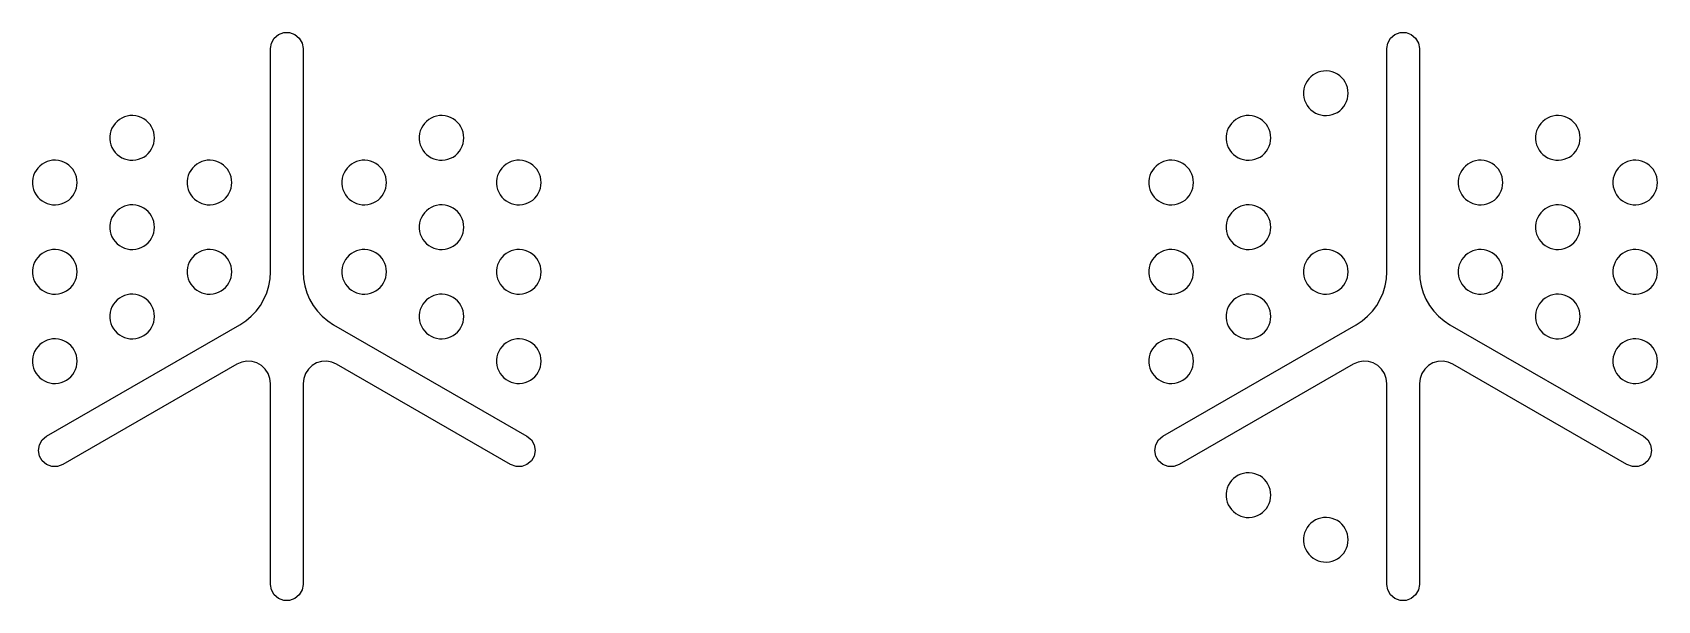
# Model space of a CAD drawing. Header units: metres. Extents: x 19 to 256, y 19 to 256.
# Drawn here: x 19.3 to 55.7, y 18.64 to 31.36 of the extents above; entities that cross this region are included whole.
import ezdxf

# ---------------------------------------------------------------- set-up
doc = ezdxf.new("R2010")
doc.units = ezdxf.units.M

msp = doc.modelspace()

# ---------------------------------------------------------------- linework, layer by layer
for points in [[(24.634, 31), (24.656, 31.125), (24.72, 31.235), (24.817, 31.317), (24.936, 31.36), (25.064, 31.36), (25.183, 31.317), (25.28, 31.235), (25.344, 31.125), (25.366, 31), (25.366, 26), (25.375, 25.841), (25.403, 25.685), (25.448, 25.533), (25.511, 25.387), (25.591, 25.249), (25.686, 25.122), (25.795, 25.006), (25.916, 24.904), (26.049, 24.817), (30.379, 22.317), (30.477, 22.235), (30.54, 22.125), (30.562, 22), (30.54, 21.875), (30.477, 21.765), (30.379, 21.683), (30.26, 21.64), (30.133, 21.64), (30.013, 21.683), (26.116, 23.933), (26.009, 23.979), (25.895, 23.999), (25.779, 23.992), (25.668, 23.959), (25.567, 23.901), (25.483, 23.821), (25.419, 23.724), (25.38, 23.615), (25.366, 23.5), (25.366, 19), (25.344, 18.875), (25.28, 18.765), (25.183, 18.683), (25.064, 18.64), (24.936, 18.64), (24.817, 18.683), (24.72, 18.765), (24.656, 18.875), (24.634, 19), (24.634, 23.5), (24.62, 23.615), (24.581, 23.724), (24.517, 23.821), (24.433, 23.901), (24.332, 23.959), (24.221, 23.992), (24.105, 23.999), (23.991, 23.979), (23.884, 23.933), (19.987, 21.683), (19.867, 21.64), (19.74, 21.64), (19.621, 21.683), (19.523, 21.765), (19.46, 21.875), (19.438, 22), (19.46, 22.125), (19.523, 22.235), (19.621, 22.317), (23.951, 24.817), (24.084, 24.904), (24.205, 25.006), (24.314, 25.122), (24.409, 25.249), (24.489, 25.387), (24.552, 25.533), (24.597, 25.685), (24.625, 25.841), (24.634, 26)], [(49.634, 31), (49.656, 31.125), (49.72, 31.235), (49.817, 31.317), (49.936, 31.36), (50.064, 31.36), (50.183, 31.317), (50.28, 31.235), (50.344, 31.125), (50.366, 31), (50.366, 26), (50.375, 25.841), (50.403, 25.685), (50.448, 25.533), (50.511, 25.387), (50.591, 25.249), (50.686, 25.122), (50.795, 25.006), (50.916, 24.904), (51.049, 24.817), (55.379, 22.317), (55.477, 22.235), (55.54, 22.125), (55.562, 22), (55.54, 21.875), (55.477, 21.765), (55.379, 21.683), (55.26, 21.64), (55.133, 21.64), (55.013, 21.683), (51.116, 23.933), (51.009, 23.979), (50.895, 23.999), (50.779, 23.992), (50.668, 23.959), (50.567, 23.901), (50.483, 23.821), (50.419, 23.724), (50.38, 23.615), (50.366, 23.5), (50.366, 19), (50.344, 18.875), (50.28, 18.765), (50.183, 18.683), (50.064, 18.64), (49.936, 18.64), (49.817, 18.683), (49.72, 18.765), (49.656, 18.875), (49.634, 19), (49.634, 23.5), (49.62, 23.615), (49.581, 23.724), (49.517, 23.821), (49.433, 23.901), (49.332, 23.959), (49.221, 23.992), (49.105, 23.999), (48.991, 23.979), (48.884, 23.933), (44.987, 21.683), (44.867, 21.64), (44.74, 21.64), (44.621, 21.683), (44.523, 21.765), (44.46, 21.875), (44.438, 22), (44.46, 22.125), (44.523, 22.235), (44.621, 22.317), (48.951, 24.817), (49.084, 24.904), (49.205, 25.006), (49.314, 25.122), (49.409, 25.249), (49.489, 25.387), (49.552, 25.533), (49.597, 25.685), (49.625, 25.841), (49.634, 26)], [(48.768, 30), (48.764, 30.064), (48.752, 30.127), (48.731, 30.188), (48.704, 30.245), (48.669, 30.299), (48.627, 30.348), (48.58, 30.391), (48.527, 30.428), (48.47, 30.457), (48.41, 30.479), (48.348, 30.494), (48.284, 30.5), (48.22, 30.498), (48.157, 30.487), (48.095, 30.469), (48.037, 30.443), (47.982, 30.41), (47.932, 30.37), (47.887, 30.324), (47.849, 30.273), (47.817, 30.217), (47.793, 30.158), (47.777, 30.096), (47.769, 30.032), (47.769, 29.968), (47.777, 29.904), (47.793, 29.842), (47.817, 29.783), (47.849, 29.727), (47.887, 29.676), (47.932, 29.63), (47.982, 29.59), (48.037, 29.557), (48.095, 29.531), (48.157, 29.513), (48.22, 29.502), (48.284, 29.5), (48.348, 29.506), (48.41, 29.521), (48.47, 29.543), (48.527, 29.572), (48.58, 29.609), (48.627, 29.652), (48.669, 29.701), (48.704, 29.755), (48.731, 29.812), (48.752, 29.873), (48.764, 29.936), (48.768, 30)], [(22.036, 29), (22.032, 29.064), (22.02, 29.127), (21.999, 29.188), (21.972, 29.245), (21.937, 29.299), (21.895, 29.348), (21.848, 29.391), (21.795, 29.428), (21.738, 29.457), (21.678, 29.479), (21.616, 29.494), (21.552, 29.5), (21.488, 29.498), (21.425, 29.487), (21.363, 29.469), (21.305, 29.443), (21.25, 29.41), (21.2, 29.37), (21.155, 29.324), (21.117, 29.273), (21.085, 29.217), (21.061, 29.158), (21.045, 29.096), (21.037, 29.032), (21.037, 28.968), (21.045, 28.904), (21.061, 28.842), (21.085, 28.783), (21.117, 28.727), (21.155, 28.676), (21.2, 28.63), (21.25, 28.59), (21.305, 28.557), (21.363, 28.531), (21.425, 28.513), (21.488, 28.502), (21.552, 28.5), (21.616, 28.506), (21.678, 28.521), (21.738, 28.543), (21.795, 28.572), (21.848, 28.609), (21.895, 28.652), (21.937, 28.701), (21.972, 28.755), (21.999, 28.812), (22.02, 28.873), (22.032, 28.936), (22.036, 29)], [(28.964, 29), (28.96, 29.064), (28.948, 29.127), (28.928, 29.188), (28.9, 29.245), (28.865, 29.299), (28.823, 29.348), (28.776, 29.391), (28.723, 29.428), (28.666, 29.457), (28.606, 29.479), (28.544, 29.494), (28.48, 29.5), (28.416, 29.498), (28.353, 29.487), (28.291, 29.469), (28.233, 29.443), (28.178, 29.41), (28.128, 29.37), (28.083, 29.324), (28.045, 29.273), (28.014, 29.217), (27.99, 29.158), (27.973, 29.096), (27.965, 29.032), (27.965, 28.968), (27.973, 28.904), (27.99, 28.842), (28.014, 28.783), (28.045, 28.727), (28.083, 28.676), (28.128, 28.63), (28.178, 28.59), (28.233, 28.557), (28.291, 28.531), (28.353, 28.513), (28.416, 28.502), (28.48, 28.5), (28.544, 28.506), (28.606, 28.521), (28.666, 28.543), (28.723, 28.572), (28.776, 28.609), (28.823, 28.652), (28.865, 28.701), (28.9, 28.755), (28.928, 28.812), (28.948, 28.873), (28.96, 28.936), (28.964, 29)], [(47.036, 29), (47.032, 29.064), (47.02, 29.127), (46.999, 29.188), (46.972, 29.245), (46.937, 29.299), (46.895, 29.348), (46.848, 29.391), (46.795, 29.428), (46.738, 29.457), (46.678, 29.479), (46.616, 29.494), (46.552, 29.5), (46.488, 29.498), (46.425, 29.487), (46.363, 29.469), (46.305, 29.443), (46.25, 29.41), (46.2, 29.37), (46.155, 29.324), (46.117, 29.273), (46.085, 29.217), (46.061, 29.158), (46.045, 29.096), (46.037, 29.032), (46.037, 28.968), (46.045, 28.904), (46.061, 28.842), (46.085, 28.783), (46.117, 28.727), (46.155, 28.676), (46.2, 28.63), (46.25, 28.59), (46.305, 28.557), (46.363, 28.531), (46.425, 28.513), (46.488, 28.502), (46.552, 28.5), (46.616, 28.506), (46.678, 28.521), (46.738, 28.543), (46.795, 28.572), (46.848, 28.609), (46.895, 28.652), (46.937, 28.701), (46.972, 28.755), (46.999, 28.812), (47.02, 28.873), (47.032, 28.936), (47.036, 29)], [(53.964, 29), (53.96, 29.064), (53.948, 29.127), (53.928, 29.188), (53.9, 29.245), (53.865, 29.299), (53.823, 29.348), (53.776, 29.391), (53.723, 29.428), (53.666, 29.457), (53.606, 29.479), (53.544, 29.494), (53.48, 29.5), (53.416, 29.498), (53.353, 29.487), (53.291, 29.469), (53.233, 29.443), (53.178, 29.41), (53.128, 29.37), (53.083, 29.324), (53.045, 29.273), (53.014, 29.217), (52.99, 29.158), (52.973, 29.096), (52.965, 29.032), (52.965, 28.968), (52.973, 28.904), (52.99, 28.842), (53.014, 28.783), (53.045, 28.727), (53.083, 28.676), (53.128, 28.63), (53.178, 28.59), (53.233, 28.557), (53.291, 28.531), (53.353, 28.513), (53.416, 28.502), (53.48, 28.5), (53.544, 28.506), (53.606, 28.521), (53.666, 28.543), (53.723, 28.572), (53.776, 28.609), (53.823, 28.652), (53.865, 28.701), (53.9, 28.755), (53.928, 28.812), (53.948, 28.873), (53.96, 28.936), (53.964, 29)], [(20.304, 28), (20.3, 28.064), (20.287, 28.127), (20.267, 28.188), (20.24, 28.245), (20.205, 28.299), (20.163, 28.348), (20.116, 28.391), (20.063, 28.428), (20.006, 28.457), (19.946, 28.479), (19.884, 28.494), (19.82, 28.5), (19.756, 28.498), (19.693, 28.487), (19.631, 28.469), (19.573, 28.443), (19.518, 28.41), (19.468, 28.37), (19.423, 28.324), (19.385, 28.273), (19.353, 28.217), (19.329, 28.158), (19.313, 28.096), (19.305, 28.032), (19.305, 27.968), (19.313, 27.904), (19.329, 27.842), (19.353, 27.783), (19.385, 27.727), (19.423, 27.676), (19.468, 27.63), (19.518, 27.59), (19.573, 27.557), (19.631, 27.531), (19.693, 27.513), (19.756, 27.502), (19.82, 27.5), (19.884, 27.506), (19.946, 27.521), (20.006, 27.543), (20.063, 27.572), (20.116, 27.609), (20.163, 27.652), (20.205, 27.701), (20.24, 27.755), (20.267, 27.812), (20.287, 27.873), (20.3, 27.936), (20.304, 28)], [(23.768, 28), (23.764, 28.064), (23.752, 28.127), (23.731, 28.188), (23.704, 28.245), (23.669, 28.299), (23.627, 28.348), (23.58, 28.391), (23.527, 28.428), (23.47, 28.457), (23.41, 28.479), (23.348, 28.494), (23.284, 28.5), (23.22, 28.498), (23.157, 28.487), (23.095, 28.469), (23.037, 28.443), (22.982, 28.41), (22.932, 28.37), (22.887, 28.324), (22.849, 28.273), (22.817, 28.217), (22.793, 28.158), (22.777, 28.096), (22.769, 28.032), (22.769, 27.968), (22.777, 27.904), (22.793, 27.842), (22.817, 27.783), (22.849, 27.727), (22.887, 27.676), (22.932, 27.63), (22.982, 27.59), (23.037, 27.557), (23.095, 27.531), (23.157, 27.513), (23.22, 27.502), (23.284, 27.5), (23.348, 27.506), (23.41, 27.521), (23.47, 27.543), (23.527, 27.572), (23.58, 27.609), (23.627, 27.652), (23.669, 27.701), (23.704, 27.755), (23.731, 27.812), (23.752, 27.873), (23.764, 27.936), (23.768, 28)], [(27.232, 28), (27.228, 28.064), (27.216, 28.127), (27.196, 28.188), (27.168, 28.245), (27.133, 28.299), (27.091, 28.348), (27.044, 28.391), (26.991, 28.428), (26.934, 28.457), (26.874, 28.479), (26.812, 28.494), (26.748, 28.5), (26.684, 28.498), (26.621, 28.487), (26.559, 28.469), (26.501, 28.443), (26.446, 28.41), (26.396, 28.37), (26.351, 28.324), (26.313, 28.273), (26.282, 28.217), (26.258, 28.158), (26.241, 28.096), (26.233, 28.032), (26.233, 27.968), (26.241, 27.904), (26.258, 27.842), (26.282, 27.783), (26.313, 27.727), (26.351, 27.676), (26.396, 27.63), (26.446, 27.59), (26.501, 27.557), (26.559, 27.531), (26.621, 27.513), (26.684, 27.502), (26.748, 27.5), (26.812, 27.506), (26.874, 27.521), (26.934, 27.543), (26.991, 27.572), (27.044, 27.609), (27.091, 27.652), (27.133, 27.701), (27.168, 27.755), (27.196, 27.812), (27.216, 27.873), (27.228, 27.936), (27.232, 28)], [(30.696, 28), (30.692, 28.064), (30.68, 28.127), (30.66, 28.188), (30.632, 28.245), (30.597, 28.299), (30.555, 28.348), (30.508, 28.391), (30.455, 28.428), (30.399, 28.457), (30.338, 28.479), (30.276, 28.494), (30.212, 28.5), (30.148, 28.498), (30.085, 28.487), (30.023, 28.469), (29.965, 28.443), (29.91, 28.41), (29.86, 28.37), (29.815, 28.324), (29.777, 28.273), (29.746, 28.217), (29.722, 28.158), (29.705, 28.096), (29.697, 28.032), (29.697, 27.968), (29.705, 27.904), (29.722, 27.842), (29.746, 27.783), (29.777, 27.727), (29.815, 27.676), (29.86, 27.63), (29.91, 27.59), (29.965, 27.557), (30.023, 27.531), (30.085, 27.513), (30.148, 27.502), (30.212, 27.5), (30.276, 27.506), (30.338, 27.521), (30.399, 27.543), (30.455, 27.572), (30.508, 27.609), (30.555, 27.652), (30.597, 27.701), (30.632, 27.755), (30.66, 27.812), (30.68, 27.873), (30.692, 27.936), (30.696, 28)], [(45.304, 28), (45.3, 28.064), (45.287, 28.127), (45.267, 28.188), (45.24, 28.245), (45.205, 28.299), (45.163, 28.348), (45.116, 28.391), (45.063, 28.428), (45.006, 28.457), (44.946, 28.479), (44.884, 28.494), (44.82, 28.5), (44.756, 28.498), (44.693, 28.487), (44.631, 28.469), (44.573, 28.443), (44.518, 28.41), (44.468, 28.37), (44.423, 28.324), (44.385, 28.273), (44.353, 28.217), (44.329, 28.158), (44.313, 28.096), (44.305, 28.032), (44.305, 27.968), (44.313, 27.904), (44.329, 27.842), (44.353, 27.783), (44.385, 27.727), (44.423, 27.676), (44.468, 27.63), (44.518, 27.59), (44.573, 27.557), (44.631, 27.531), (44.693, 27.513), (44.756, 27.502), (44.82, 27.5), (44.884, 27.506), (44.946, 27.521), (45.006, 27.543), (45.063, 27.572), (45.116, 27.609), (45.163, 27.652), (45.205, 27.701), (45.24, 27.755), (45.267, 27.812), (45.287, 27.873), (45.3, 27.936), (45.304, 28)], [(52.232, 28), (52.228, 28.064), (52.216, 28.127), (52.196, 28.188), (52.168, 28.245), (52.133, 28.299), (52.091, 28.348), (52.044, 28.391), (51.991, 28.428), (51.934, 28.457), (51.874, 28.479), (51.812, 28.494), (51.748, 28.5), (51.684, 28.498), (51.621, 28.487), (51.559, 28.469), (51.501, 28.443), (51.446, 28.41), (51.396, 28.37), (51.351, 28.324), (51.313, 28.273), (51.282, 28.217), (51.258, 28.158), (51.241, 28.096), (51.233, 28.032), (51.233, 27.968), (51.241, 27.904), (51.258, 27.842), (51.282, 27.783), (51.313, 27.727), (51.351, 27.676), (51.396, 27.63), (51.446, 27.59), (51.501, 27.557), (51.559, 27.531), (51.621, 27.513), (51.684, 27.502), (51.748, 27.5), (51.812, 27.506), (51.874, 27.521), (51.934, 27.543), (51.991, 27.572), (52.044, 27.609), (52.091, 27.652), (52.133, 27.701), (52.168, 27.755), (52.196, 27.812), (52.216, 27.873), (52.228, 27.936), (52.232, 28)], [(55.696, 28), (55.692, 28.064), (55.68, 28.127), (55.66, 28.188), (55.632, 28.245), (55.597, 28.299), (55.555, 28.348), (55.508, 28.391), (55.455, 28.428), (55.399, 28.457), (55.338, 28.479), (55.276, 28.494), (55.212, 28.5), (55.148, 28.498), (55.085, 28.487), (55.023, 28.469), (54.965, 28.443), (54.91, 28.41), (54.86, 28.37), (54.815, 28.324), (54.777, 28.273), (54.746, 28.217), (54.722, 28.158), (54.705, 28.096), (54.697, 28.032), (54.697, 27.968), (54.705, 27.904), (54.722, 27.842), (54.746, 27.783), (54.777, 27.727), (54.815, 27.676), (54.86, 27.63), (54.91, 27.59), (54.965, 27.557), (55.023, 27.531), (55.085, 27.513), (55.148, 27.502), (55.212, 27.5), (55.276, 27.506), (55.338, 27.521), (55.399, 27.543), (55.455, 27.572), (55.508, 27.609), (55.555, 27.652), (55.597, 27.701), (55.632, 27.755), (55.66, 27.812), (55.68, 27.873), (55.692, 27.936), (55.696, 28)], [(22.036, 27), (22.032, 27.064), (22.02, 27.127), (21.999, 27.188), (21.972, 27.245), (21.937, 27.299), (21.895, 27.348), (21.848, 27.391), (21.795, 27.428), (21.738, 27.457), (21.678, 27.479), (21.616, 27.494), (21.552, 27.5), (21.488, 27.498), (21.425, 27.487), (21.363, 27.469), (21.305, 27.443), (21.25, 27.41), (21.2, 27.37), (21.155, 27.324), (21.117, 27.273), (21.085, 27.217), (21.061, 27.158), (21.045, 27.096), (21.037, 27.032), (21.037, 26.968), (21.045, 26.904), (21.061, 26.842), (21.085, 26.783), (21.117, 26.727), (21.155, 26.676), (21.2, 26.63), (21.25, 26.59), (21.305, 26.557), (21.363, 26.531), (21.425, 26.513), (21.488, 26.502), (21.552, 26.5), (21.616, 26.506), (21.678, 26.521), (21.738, 26.543), (21.795, 26.572), (21.848, 26.609), (21.895, 26.652), (21.937, 26.701), (21.972, 26.755), (21.999, 26.812), (22.02, 26.873), (22.032, 26.936), (22.036, 27)], [(28.964, 27), (28.96, 27.064), (28.948, 27.127), (28.928, 27.188), (28.9, 27.245), (28.865, 27.299), (28.823, 27.348), (28.776, 27.391), (28.723, 27.428), (28.666, 27.457), (28.606, 27.479), (28.544, 27.494), (28.48, 27.5), (28.416, 27.498), (28.353, 27.487), (28.291, 27.469), (28.233, 27.443), (28.178, 27.41), (28.128, 27.37), (28.083, 27.324), (28.045, 27.273), (28.014, 27.217), (27.99, 27.158), (27.973, 27.096), (27.965, 27.032), (27.965, 26.968), (27.973, 26.904), (27.99, 26.842), (28.014, 26.783), (28.045, 26.727), (28.083, 26.676), (28.128, 26.63), (28.178, 26.59), (28.233, 26.557), (28.291, 26.531), (28.353, 26.513), (28.416, 26.502), (28.48, 26.5), (28.544, 26.506), (28.606, 26.521), (28.666, 26.543), (28.723, 26.572), (28.776, 26.609), (28.823, 26.652), (28.865, 26.701), (28.9, 26.755), (28.928, 26.812), (28.948, 26.873), (28.96, 26.936), (28.964, 27)], [(47.036, 27), (47.032, 27.064), (47.02, 27.127), (46.999, 27.188), (46.972, 27.245), (46.937, 27.299), (46.895, 27.348), (46.848, 27.391), (46.795, 27.428), (46.738, 27.457), (46.678, 27.479), (46.616, 27.494), (46.552, 27.5), (46.488, 27.498), (46.425, 27.487), (46.363, 27.469), (46.305, 27.443), (46.25, 27.41), (46.2, 27.37), (46.155, 27.324), (46.117, 27.273), (46.085, 27.217), (46.061, 27.158), (46.045, 27.096), (46.037, 27.032), (46.037, 26.968), (46.045, 26.904), (46.061, 26.842), (46.085, 26.783), (46.117, 26.727), (46.155, 26.676), (46.2, 26.63), (46.25, 26.59), (46.305, 26.557), (46.363, 26.531), (46.425, 26.513), (46.488, 26.502), (46.552, 26.5), (46.616, 26.506), (46.678, 26.521), (46.738, 26.543), (46.795, 26.572), (46.848, 26.609), (46.895, 26.652), (46.937, 26.701), (46.972, 26.755), (46.999, 26.812), (47.02, 26.873), (47.032, 26.936), (47.036, 27)], [(53.964, 27), (53.96, 27.064), (53.948, 27.127), (53.928, 27.188), (53.9, 27.245), (53.865, 27.299), (53.823, 27.348), (53.776, 27.391), (53.723, 27.428), (53.666, 27.457), (53.606, 27.479), (53.544, 27.494), (53.48, 27.5), (53.416, 27.498), (53.353, 27.487), (53.291, 27.469), (53.233, 27.443), (53.178, 27.41), (53.128, 27.37), (53.083, 27.324), (53.045, 27.273), (53.014, 27.217), (52.99, 27.158), (52.973, 27.096), (52.965, 27.032), (52.965, 26.968), (52.973, 26.904), (52.99, 26.842), (53.014, 26.783), (53.045, 26.727), (53.083, 26.676), (53.128, 26.63), (53.178, 26.59), (53.233, 26.557), (53.291, 26.531), (53.353, 26.513), (53.416, 26.502), (53.48, 26.5), (53.544, 26.506), (53.606, 26.521), (53.666, 26.543), (53.723, 26.572), (53.776, 26.609), (53.823, 26.652), (53.865, 26.701), (53.9, 26.755), (53.928, 26.812), (53.948, 26.873), (53.96, 26.936), (53.964, 27)], [(20.304, 26), (20.3, 26.064), (20.287, 26.127), (20.267, 26.188), (20.24, 26.245), (20.205, 26.299), (20.163, 26.348), (20.116, 26.391), (20.063, 26.428), (20.006, 26.457), (19.946, 26.479), (19.884, 26.494), (19.82, 26.5), (19.756, 26.498), (19.693, 26.487), (19.631, 26.469), (19.573, 26.443), (19.518, 26.41), (19.468, 26.37), (19.423, 26.324), (19.385, 26.273), (19.353, 26.217), (19.329, 26.158), (19.313, 26.096), (19.305, 26.032), (19.305, 25.968), (19.313, 25.904), (19.329, 25.842), (19.353, 25.783), (19.385, 25.727), (19.423, 25.676), (19.468, 25.63), (19.518, 25.59), (19.573, 25.557), (19.631, 25.531), (19.693, 25.513), (19.756, 25.502), (19.82, 25.5), (19.884, 25.506), (19.946, 25.521), (20.006, 25.543), (20.063, 25.572), (20.116, 25.609), (20.163, 25.652), (20.205, 25.701), (20.24, 25.755), (20.267, 25.812), (20.287, 25.873), (20.3, 25.936), (20.304, 26)], [(23.768, 26), (23.764, 26.064), (23.752, 26.127), (23.731, 26.188), (23.704, 26.245), (23.669, 26.299), (23.627, 26.348), (23.58, 26.391), (23.527, 26.428), (23.47, 26.457), (23.41, 26.479), (23.348, 26.494), (23.284, 26.5), (23.22, 26.498), (23.157, 26.487), (23.095, 26.469), (23.037, 26.443), (22.982, 26.41), (22.932, 26.37), (22.887, 26.324), (22.849, 26.273), (22.817, 26.217), (22.793, 26.158), (22.777, 26.096), (22.769, 26.032), (22.769, 25.968), (22.777, 25.904), (22.793, 25.842), (22.817, 25.783), (22.849, 25.727), (22.887, 25.676), (22.932, 25.63), (22.982, 25.59), (23.037, 25.557), (23.095, 25.531), (23.157, 25.513), (23.22, 25.502), (23.284, 25.5), (23.348, 25.506), (23.41, 25.521), (23.47, 25.543), (23.527, 25.572), (23.58, 25.609), (23.627, 25.652), (23.669, 25.701), (23.704, 25.755), (23.731, 25.812), (23.752, 25.873), (23.764, 25.936), (23.768, 26)], [(27.232, 26), (27.228, 26.064), (27.216, 26.127), (27.196, 26.188), (27.168, 26.245), (27.133, 26.299), (27.091, 26.348), (27.044, 26.391), (26.991, 26.428), (26.934, 26.457), (26.874, 26.479), (26.812, 26.494), (26.748, 26.5), (26.684, 26.498), (26.621, 26.487), (26.559, 26.469), (26.501, 26.443), (26.446, 26.41), (26.396, 26.37), (26.351, 26.324), (26.313, 26.273), (26.282, 26.217), (26.258, 26.158), (26.241, 26.096), (26.233, 26.032), (26.233, 25.968), (26.241, 25.904), (26.258, 25.842), (26.282, 25.783), (26.313, 25.727), (26.351, 25.676), (26.396, 25.63), (26.446, 25.59), (26.501, 25.557), (26.559, 25.531), (26.621, 25.513), (26.684, 25.502), (26.748, 25.5), (26.812, 25.506), (26.874, 25.521), (26.934, 25.543), (26.991, 25.572), (27.044, 25.609), (27.091, 25.652), (27.133, 25.701), (27.168, 25.755), (27.196, 25.812), (27.216, 25.873), (27.228, 25.936), (27.232, 26)], [(30.696, 26), (30.692, 26.064), (30.68, 26.127), (30.66, 26.188), (30.632, 26.245), (30.597, 26.299), (30.555, 26.348), (30.508, 26.391), (30.455, 26.428), (30.399, 26.457), (30.338, 26.479), (30.276, 26.494), (30.212, 26.5), (30.148, 26.498), (30.085, 26.487), (30.023, 26.469), (29.965, 26.443), (29.91, 26.41), (29.86, 26.37), (29.815, 26.324), (29.777, 26.273), (29.746, 26.217), (29.722, 26.158), (29.705, 26.096), (29.697, 26.032), (29.697, 25.968), (29.705, 25.904), (29.722, 25.842), (29.746, 25.783), (29.777, 25.727), (29.815, 25.676), (29.86, 25.63), (29.91, 25.59), (29.965, 25.557), (30.023, 25.531), (30.085, 25.513), (30.148, 25.502), (30.212, 25.5), (30.276, 25.506), (30.338, 25.521), (30.399, 25.543), (30.455, 25.572), (30.508, 25.609), (30.555, 25.652), (30.597, 25.701), (30.632, 25.755), (30.66, 25.812), (30.68, 25.873), (30.692, 25.936), (30.696, 26)], [(45.304, 26), (45.3, 26.064), (45.287, 26.127), (45.267, 26.188), (45.24, 26.245), (45.205, 26.299), (45.163, 26.348), (45.116, 26.391), (45.063, 26.428), (45.006, 26.457), (44.946, 26.479), (44.884, 26.494), (44.82, 26.5), (44.756, 26.498), (44.693, 26.487), (44.631, 26.469), (44.573, 26.443), (44.518, 26.41), (44.468, 26.37), (44.423, 26.324), (44.385, 26.273), (44.353, 26.217), (44.329, 26.158), (44.313, 26.096), (44.305, 26.032), (44.305, 25.968), (44.313, 25.904), (44.329, 25.842), (44.353, 25.783), (44.385, 25.727), (44.423, 25.676), (44.468, 25.63), (44.518, 25.59), (44.573, 25.557), (44.631, 25.531), (44.693, 25.513), (44.756, 25.502), (44.82, 25.5), (44.884, 25.506), (44.946, 25.521), (45.006, 25.543), (45.063, 25.572), (45.116, 25.609), (45.163, 25.652), (45.205, 25.701), (45.24, 25.755), (45.267, 25.812), (45.287, 25.873), (45.3, 25.936), (45.304, 26)], [(48.768, 26), (48.764, 26.064), (48.752, 26.127), (48.731, 26.188), (48.704, 26.245), (48.669, 26.299), (48.627, 26.348), (48.58, 26.391), (48.527, 26.428), (48.47, 26.457), (48.41, 26.479), (48.348, 26.494), (48.284, 26.5), (48.22, 26.498), (48.157, 26.487), (48.095, 26.469), (48.037, 26.443), (47.982, 26.41), (47.932, 26.37), (47.887, 26.324), (47.849, 26.273), (47.817, 26.217), (47.793, 26.158), (47.777, 26.096), (47.769, 26.032), (47.769, 25.968), (47.777, 25.904), (47.793, 25.842), (47.817, 25.783), (47.849, 25.727), (47.887, 25.676), (47.932, 25.63), (47.982, 25.59), (48.037, 25.557), (48.095, 25.531), (48.157, 25.513), (48.22, 25.502), (48.284, 25.5), (48.348, 25.506), (48.41, 25.521), (48.47, 25.543), (48.527, 25.572), (48.58, 25.609), (48.627, 25.652), (48.669, 25.701), (48.704, 25.755), (48.731, 25.812), (48.752, 25.873), (48.764, 25.936), (48.768, 26)], [(52.232, 26), (52.228, 26.064), (52.216, 26.127), (52.196, 26.188), (52.168, 26.245), (52.133, 26.299), (52.091, 26.348), (52.044, 26.391), (51.991, 26.428), (51.934, 26.457), (51.874, 26.479), (51.812, 26.494), (51.748, 26.5), (51.684, 26.498), (51.621, 26.487), (51.559, 26.469), (51.501, 26.443), (51.446, 26.41), (51.396, 26.37), (51.351, 26.324), (51.313, 26.273), (51.282, 26.217), (51.258, 26.158), (51.241, 26.096), (51.233, 26.032), (51.233, 25.968), (51.241, 25.904), (51.258, 25.842), (51.282, 25.783), (51.313, 25.727), (51.351, 25.676), (51.396, 25.63), (51.446, 25.59), (51.501, 25.557), (51.559, 25.531), (51.621, 25.513), (51.684, 25.502), (51.748, 25.5), (51.812, 25.506), (51.874, 25.521), (51.934, 25.543), (51.991, 25.572), (52.044, 25.609), (52.091, 25.652), (52.133, 25.701), (52.168, 25.755), (52.196, 25.812), (52.216, 25.873), (52.228, 25.936), (52.232, 26)], [(55.696, 26), (55.692, 26.064), (55.68, 26.127), (55.66, 26.188), (55.632, 26.245), (55.597, 26.299), (55.555, 26.348), (55.508, 26.391), (55.455, 26.428), (55.399, 26.457), (55.338, 26.479), (55.276, 26.494), (55.212, 26.5), (55.148, 26.498), (55.085, 26.487), (55.023, 26.469), (54.965, 26.443), (54.91, 26.41), (54.86, 26.37), (54.815, 26.324), (54.777, 26.273), (54.746, 26.217), (54.722, 26.158), (54.705, 26.096), (54.697, 26.032), (54.697, 25.968), (54.705, 25.904), (54.722, 25.842), (54.746, 25.783), (54.777, 25.727), (54.815, 25.676), (54.86, 25.63), (54.91, 25.59), (54.965, 25.557), (55.023, 25.531), (55.085, 25.513), (55.148, 25.502), (55.212, 25.5), (55.276, 25.506), (55.338, 25.521), (55.399, 25.543), (55.455, 25.572), (55.508, 25.609), (55.555, 25.652), (55.597, 25.701), (55.632, 25.755), (55.66, 25.812), (55.68, 25.873), (55.692, 25.936), (55.696, 26)], [(22.036, 25), (22.032, 25.064), (22.02, 25.127), (21.999, 25.188), (21.972, 25.245), (21.937, 25.299), (21.895, 25.348), (21.848, 25.391), (21.795, 25.428), (21.738, 25.457), (21.678, 25.479), (21.616, 25.494), (21.552, 25.5), (21.488, 25.498), (21.425, 25.487), (21.363, 25.469), (21.305, 25.443), (21.25, 25.41), (21.2, 25.37), (21.155, 25.324), (21.117, 25.273), (21.085, 25.217), (21.061, 25.158), (21.045, 25.096), (21.037, 25.032), (21.037, 24.968), (21.045, 24.904), (21.061, 24.842), (21.085, 24.783), (21.117, 24.727), (21.155, 24.676), (21.2, 24.63), (21.25, 24.59), (21.305, 24.557), (21.363, 24.531), (21.425, 24.513), (21.488, 24.502), (21.552, 24.5), (21.616, 24.506), (21.678, 24.521), (21.738, 24.543), (21.795, 24.572), (21.848, 24.609), (21.895, 24.652), (21.937, 24.701), (21.972, 24.755), (21.999, 24.812), (22.02, 24.873), (22.032, 24.936), (22.036, 25)], [(28.964, 25), (28.96, 25.064), (28.948, 25.127), (28.928, 25.188), (28.9, 25.245), (28.865, 25.299), (28.823, 25.348), (28.776, 25.391), (28.723, 25.428), (28.666, 25.457), (28.606, 25.479), (28.544, 25.494), (28.48, 25.5), (28.416, 25.498), (28.353, 25.487), (28.291, 25.469), (28.233, 25.443), (28.178, 25.41), (28.128, 25.37), (28.083, 25.324), (28.045, 25.273), (28.014, 25.217), (27.99, 25.158), (27.973, 25.096), (27.965, 25.032), (27.965, 24.968), (27.973, 24.904), (27.99, 24.842), (28.014, 24.783), (28.045, 24.727), (28.083, 24.676), (28.128, 24.63), (28.178, 24.59), (28.233, 24.557), (28.291, 24.531), (28.353, 24.513), (28.416, 24.502), (28.48, 24.5), (28.544, 24.506), (28.606, 24.521), (28.666, 24.543), (28.723, 24.572), (28.776, 24.609), (28.823, 24.652), (28.865, 24.701), (28.9, 24.755), (28.928, 24.812), (28.948, 24.873), (28.96, 24.936), (28.964, 25)], [(47.036, 25), (47.032, 25.064), (47.02, 25.127), (46.999, 25.188), (46.972, 25.245), (46.937, 25.299), (46.895, 25.348), (46.848, 25.391), (46.795, 25.428), (46.738, 25.457), (46.678, 25.479), (46.616, 25.494), (46.552, 25.5), (46.488, 25.498), (46.425, 25.487), (46.363, 25.469), (46.305, 25.443), (46.25, 25.41), (46.2, 25.37), (46.155, 25.324), (46.117, 25.273), (46.085, 25.217), (46.061, 25.158), (46.045, 25.096), (46.037, 25.032), (46.037, 24.968), (46.045, 24.904), (46.061, 24.842), (46.085, 24.783), (46.117, 24.727), (46.155, 24.676), (46.2, 24.63), (46.25, 24.59), (46.305, 24.557), (46.363, 24.531), (46.425, 24.513), (46.488, 24.502), (46.552, 24.5), (46.616, 24.506), (46.678, 24.521), (46.738, 24.543), (46.795, 24.572), (46.848, 24.609), (46.895, 24.652), (46.937, 24.701), (46.972, 24.755), (46.999, 24.812), (47.02, 24.873), (47.032, 24.936), (47.036, 25)], [(53.964, 25), (53.96, 25.064), (53.948, 25.127), (53.928, 25.188), (53.9, 25.245), (53.865, 25.299), (53.823, 25.348), (53.776, 25.391), (53.723, 25.428), (53.666, 25.457), (53.606, 25.479), (53.544, 25.494), (53.48, 25.5), (53.416, 25.498), (53.353, 25.487), (53.291, 25.469), (53.233, 25.443), (53.178, 25.41), (53.128, 25.37), (53.083, 25.324), (53.045, 25.273), (53.014, 25.217), (52.99, 25.158), (52.973, 25.096), (52.965, 25.032), (52.965, 24.968), (52.973, 24.904), (52.99, 24.842), (53.014, 24.783), (53.045, 24.727), (53.083, 24.676), (53.128, 24.63), (53.178, 24.59), (53.233, 24.557), (53.291, 24.531), (53.353, 24.513), (53.416, 24.502), (53.48, 24.5), (53.544, 24.506), (53.606, 24.521), (53.666, 24.543), (53.723, 24.572), (53.776, 24.609), (53.823, 24.652), (53.865, 24.701), (53.9, 24.755), (53.928, 24.812), (53.948, 24.873), (53.96, 24.936), (53.964, 25)], [(20.304, 24), (20.3, 24.064), (20.287, 24.127), (20.267, 24.188), (20.24, 24.245), (20.205, 24.299), (20.163, 24.348), (20.116, 24.391), (20.063, 24.428), (20.006, 24.457), (19.946, 24.479), (19.884, 24.494), (19.82, 24.5), (19.756, 24.498), (19.693, 24.487), (19.631, 24.469), (19.573, 24.443), (19.518, 24.41), (19.468, 24.37), (19.423, 24.324), (19.385, 24.273), (19.353, 24.217), (19.329, 24.158), (19.313, 24.096), (19.305, 24.032), (19.305, 23.968), (19.313, 23.904), (19.329, 23.842), (19.353, 23.783), (19.385, 23.727), (19.423, 23.676), (19.468, 23.63), (19.518, 23.59), (19.573, 23.557), (19.631, 23.531), (19.693, 23.513), (19.756, 23.502), (19.82, 23.5), (19.884, 23.506), (19.946, 23.521), (20.006, 23.543), (20.063, 23.572), (20.116, 23.609), (20.163, 23.652), (20.205, 23.701), (20.24, 23.755), (20.267, 23.812), (20.287, 23.873), (20.3, 23.936), (20.304, 24)], [(30.696, 24), (30.692, 24.064), (30.68, 24.127), (30.66, 24.188), (30.632, 24.245), (30.597, 24.299), (30.555, 24.348), (30.508, 24.391), (30.455, 24.428), (30.399, 24.457), (30.338, 24.479), (30.276, 24.494), (30.212, 24.5), (30.148, 24.498), (30.085, 24.487), (30.023, 24.469), (29.965, 24.443), (29.91, 24.41), (29.86, 24.37), (29.815, 24.324), (29.777, 24.273), (29.746, 24.217), (29.722, 24.158), (29.705, 24.096), (29.697, 24.032), (29.697, 23.968), (29.705, 23.904), (29.722, 23.842), (29.746, 23.783), (29.777, 23.727), (29.815, 23.676), (29.86, 23.63), (29.91, 23.59), (29.965, 23.557), (30.023, 23.531), (30.085, 23.513), (30.148, 23.502), (30.212, 23.5), (30.276, 23.506), (30.338, 23.521), (30.399, 23.543), (30.455, 23.572), (30.508, 23.609), (30.555, 23.652), (30.597, 23.701), (30.632, 23.755), (30.66, 23.812), (30.68, 23.873), (30.692, 23.936), (30.696, 24)], [(45.304, 24), (45.3, 24.064), (45.287, 24.127), (45.267, 24.188), (45.24, 24.245), (45.205, 24.299), (45.163, 24.348), (45.116, 24.391), (45.063, 24.428), (45.006, 24.457), (44.946, 24.479), (44.884, 24.494), (44.82, 24.5), (44.756, 24.498), (44.693, 24.487), (44.631, 24.469), (44.573, 24.443), (44.518, 24.41), (44.468, 24.37), (44.423, 24.324), (44.385, 24.273), (44.353, 24.217), (44.329, 24.158), (44.313, 24.096), (44.305, 24.032), (44.305, 23.968), (44.313, 23.904), (44.329, 23.842), (44.353, 23.783), (44.385, 23.727), (44.423, 23.676), (44.468, 23.63), (44.518, 23.59), (44.573, 23.557), (44.631, 23.531), (44.693, 23.513), (44.756, 23.502), (44.82, 23.5), (44.884, 23.506), (44.946, 23.521), (45.006, 23.543), (45.063, 23.572), (45.116, 23.609), (45.163, 23.652), (45.205, 23.701), (45.24, 23.755), (45.267, 23.812), (45.287, 23.873), (45.3, 23.936), (45.304, 24)], [(55.696, 24), (55.692, 24.064), (55.68, 24.127), (55.66, 24.188), (55.632, 24.245), (55.597, 24.299), (55.555, 24.348), (55.508, 24.391), (55.455, 24.428), (55.399, 24.457), (55.338, 24.479), (55.276, 24.494), (55.212, 24.5), (55.148, 24.498), (55.085, 24.487), (55.023, 24.469), (54.965, 24.443), (54.91, 24.41), (54.86, 24.37), (54.815, 24.324), (54.777, 24.273), (54.746, 24.217), (54.722, 24.158), (54.705, 24.096), (54.697, 24.032), (54.697, 23.968), (54.705, 23.904), (54.722, 23.842), (54.746, 23.783), (54.777, 23.727), (54.815, 23.676), (54.86, 23.63), (54.91, 23.59), (54.965, 23.557), (55.023, 23.531), (55.085, 23.513), (55.148, 23.502), (55.212, 23.5), (55.276, 23.506), (55.338, 23.521), (55.399, 23.543), (55.455, 23.572), (55.508, 23.609), (55.555, 23.652), (55.597, 23.701), (55.632, 23.755), (55.66, 23.812), (55.68, 23.873), (55.692, 23.936), (55.696, 24)], [(47.036, 21), (47.032, 21.064), (47.02, 21.127), (46.999, 21.188), (46.972, 21.245), (46.937, 21.299), (46.895, 21.348), (46.848, 21.391), (46.795, 21.428), (46.738, 21.457), (46.678, 21.479), (46.616, 21.494), (46.552, 21.5), (46.488, 21.498), (46.425, 21.487), (46.363, 21.469), (46.305, 21.443), (46.25, 21.41), (46.2, 21.37), (46.155, 21.324), (46.117, 21.273), (46.085, 21.217), (46.061, 21.158), (46.045, 21.096), (46.037, 21.032), (46.037, 20.968), (46.045, 20.904), (46.061, 20.842), (46.085, 20.783), (46.117, 20.727), (46.155, 20.676), (46.2, 20.63), (46.25, 20.59), (46.305, 20.557), (46.363, 20.531), (46.425, 20.513), (46.488, 20.502), (46.552, 20.5), (46.616, 20.506), (46.678, 20.521), (46.738, 20.543), (46.795, 20.572), (46.848, 20.609), (46.895, 20.652), (46.937, 20.701), (46.972, 20.755), (46.999, 20.812), (47.02, 20.873), (47.032, 20.936), (47.036, 21)], [(48.768, 20), (48.764, 20.064), (48.752, 20.127), (48.731, 20.188), (48.704, 20.245), (48.669, 20.299), (48.627, 20.348), (48.58, 20.391), (48.527, 20.428), (48.47, 20.457), (48.41, 20.479), (48.348, 20.494), (48.284, 20.5), (48.22, 20.498), (48.157, 20.487), (48.095, 20.469), (48.037, 20.443), (47.982, 20.41), (47.932, 20.37), (47.887, 20.324), (47.849, 20.273), (47.817, 20.217), (47.793, 20.158), (47.777, 20.096), (47.769, 20.032), (47.769, 19.968), (47.777, 19.904), (47.793, 19.842), (47.817, 19.783), (47.849, 19.727), (47.887, 19.676), (47.932, 19.63), (47.982, 19.59), (48.037, 19.557), (48.095, 19.531), (48.157, 19.513), (48.22, 19.502), (48.284, 19.5), (48.348, 19.506), (48.41, 19.521), (48.47, 19.543), (48.527, 19.572), (48.58, 19.609), (48.627, 19.652), (48.669, 19.701), (48.704, 19.755), (48.731, 19.812), (48.752, 19.873), (48.764, 19.936), (48.768, 20)]]:
    msp.add_lwpolyline(points, close=True)

doc.saveas('drawing.dxf')
